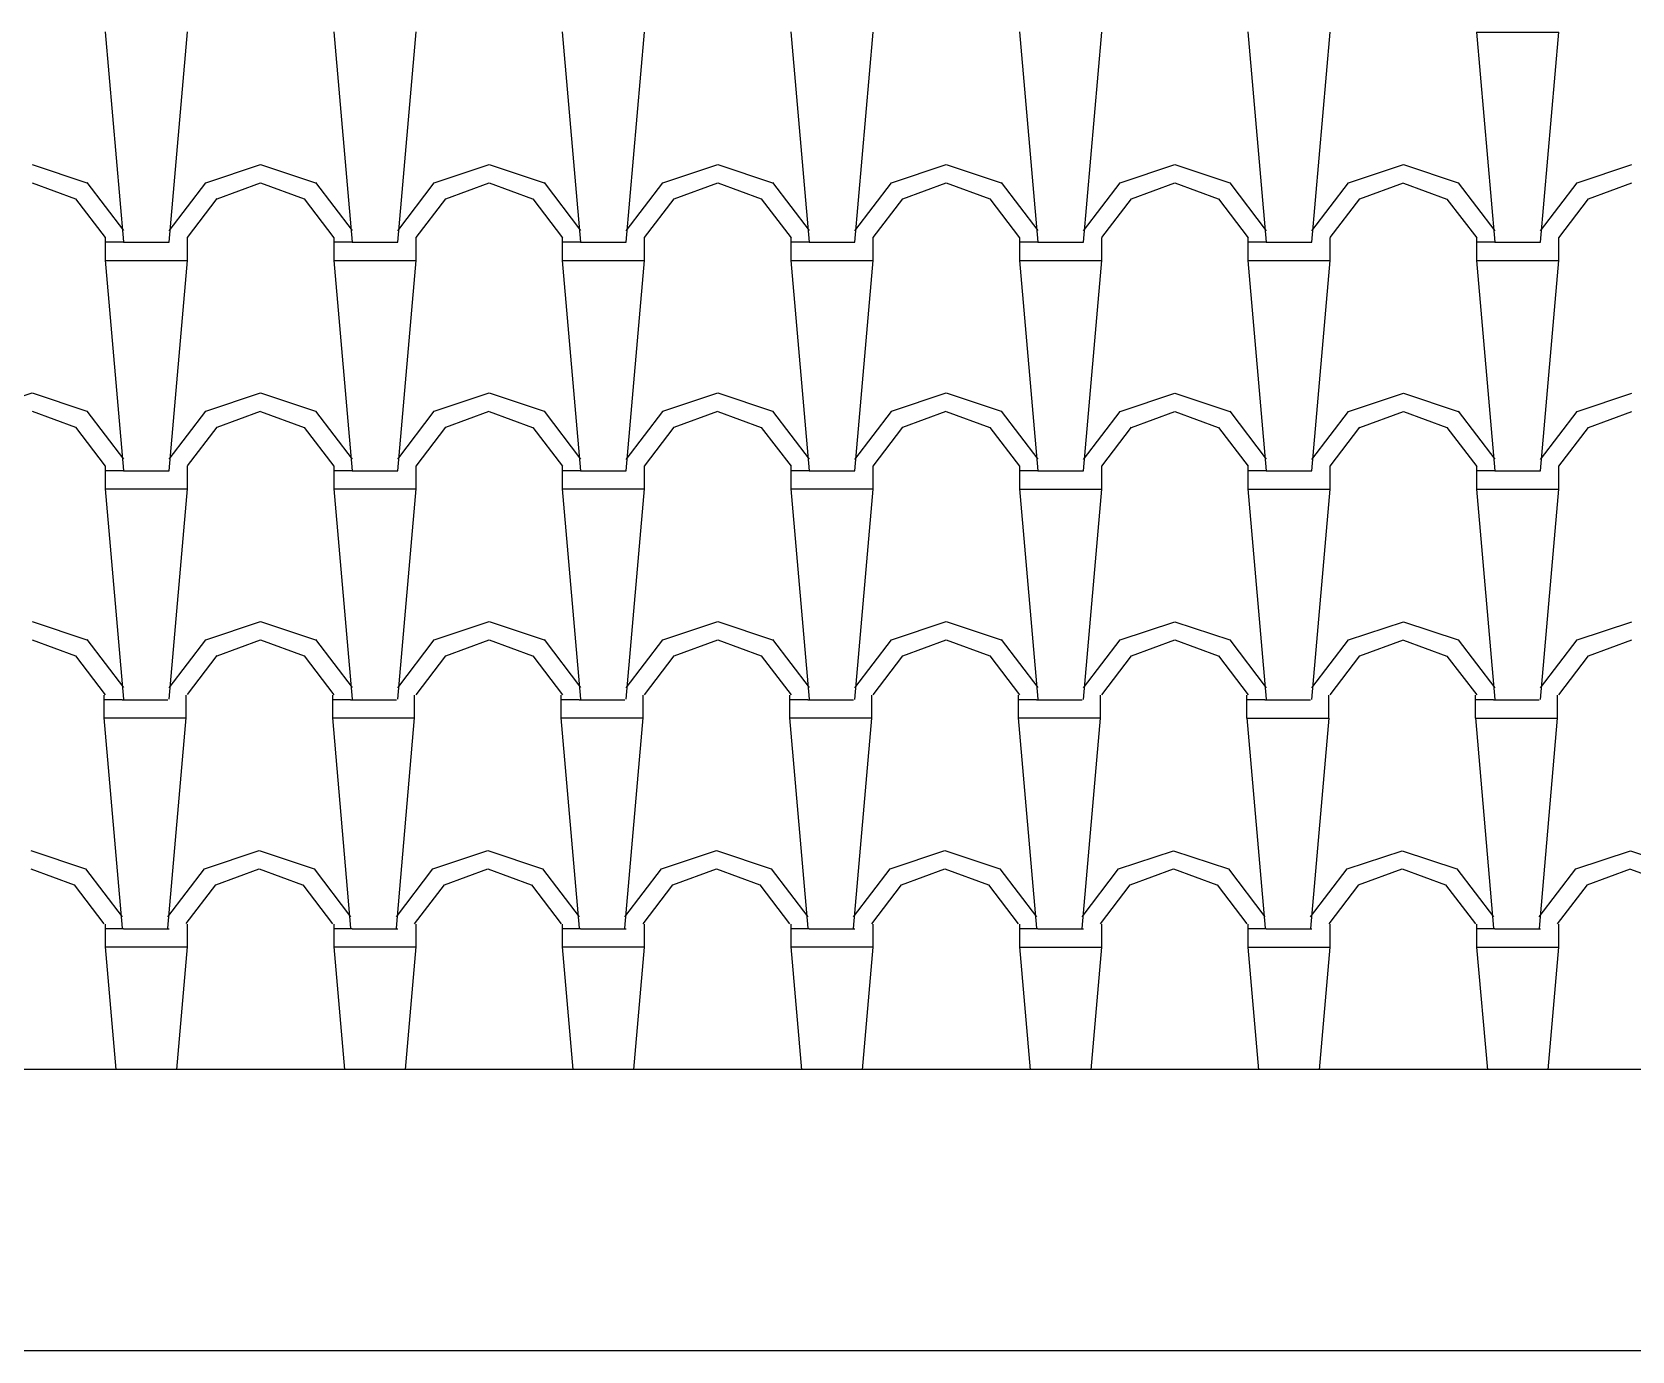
# Model space of a CAD drawing. Extents: x 32549 to 39694, y 7645 to 11950.
# Drawn here: x 38249.3 to 38354.3, y 11092.9 to 11179.5 of the extents above; entities that cross this region are included whole.
import ezdxf

# ---------------------------------------------------------------- set-up
doc = ezdxf.new("R2010")
doc.units = 0
doc.header["$LTSCALE"] = 80
doc.header["$MEASUREMENT"] = 0
doc.layers.add('C3', color=3, linetype='CONTINUOUS')
doc.layers.add('ROOF', color=11, linetype='CONTINUOUS')

msp = doc.modelspace()

# ---------------------------------------------------------------- linework, layer by layer
at = {"layer": 'C3'}
for p, q in [((38561.72, 11111.38), (37966.34, 11111.38)), ((38561.72, 11092.92), (37966.34, 11092.92))]:
    msp.add_line(p, q, dxfattribs=at)
at = {"layer": 'ROOF'}
for p, q in [((38254.14, 11179.5), (38255.34, 11165.7)), ((38258.34, 11165.69), (38259.54, 11179.49)), ((38269.14, 11179.49), (38270.34, 11165.69)), ((38273.34, 11165.69), (38274.54, 11179.49)), ((38284.14, 11179.49), (38285.34, 11165.69)), ((38288.34, 11165.68), (38289.54, 11179.48)), ((38299.14, 11179.49), (38300.34, 11165.69)), ((38303.34, 11165.68), (38304.54, 11179.48)), ((38314.14, 11179.49), (38315.34, 11165.69)), ((38318.34, 11165.68), (38319.54, 11179.48)), ((38329.14, 11179.49), (38330.34, 11165.69)), ((38333.34, 11165.68), (38334.54, 11179.48)), ((38344.14, 11179.48), (38345.34, 11179.48)), ((38344.14, 11179.48), (38345.34, 11165.68)), ((38345.34, 11179.48), (38349.54, 11179.48)), ((38348.34, 11165.68), (38349.54, 11179.48)), ((38249.34, 11170.79), (38252.94, 11169.59)), ((38260.74, 11169.59), (38264.34, 11170.79)), ((38264.34, 11170.79), (38267.94, 11169.59)), ((38275.74, 11169.59), (38279.34, 11170.79)), ((38279.34, 11170.79), (38282.94, 11169.59)), ((38290.74, 11169.59), (38294.34, 11170.79)), ((38294.34, 11170.79), (38297.94, 11169.59)), ((38305.74, 11169.59), (38309.34, 11170.79)), ((38309.34, 11170.79), (38312.94, 11169.59)), ((38320.74, 11169.58), (38324.34, 11170.78)), ((38324.34, 11170.78), (38327.94, 11169.58)), ((38335.74, 11169.58), (38339.34, 11170.78)), ((38339.34, 11170.78), (38342.94, 11169.58)), ((38350.74, 11169.58), (38354.34, 11170.78)), ((38249.34, 11169.59), (38252.19, 11168.54)), ((38252.94, 11169.6), (38255.34, 11166.45)), ((38258.34, 11166.44), (38260.74, 11169.59)), ((38261.49, 11168.54), (38264.34, 11169.59)), ((38264.34, 11169.58), (38267.19, 11168.53)), ((38267.94, 11169.6), (38270.34, 11166.45)), ((38273.34, 11166.44), (38275.74, 11169.59)), ((38276.49, 11168.54), (38279.34, 11169.59)), ((38279.34, 11169.58), (38282.19, 11168.53)), ((38282.94, 11169.6), (38285.34, 11166.45)), ((38288.34, 11166.43), (38290.74, 11169.58)), ((38291.49, 11168.54), (38294.34, 11169.59)), ((38294.34, 11169.58), (38297.19, 11168.53)), ((38297.94, 11169.6), (38300.34, 11166.45)), ((38303.34, 11166.43), (38305.74, 11169.58)), ((38306.49, 11168.54), (38309.34, 11169.59)), ((38309.34, 11169.58), (38312.19, 11168.53)), ((38312.94, 11169.6), (38315.34, 11166.45)), ((38318.34, 11166.43), (38320.74, 11169.58)), ((38321.49, 11168.53), (38324.34, 11169.58)), ((38324.34, 11169.58), (38327.19, 11168.53)), ((38327.94, 11169.59), (38330.34, 11166.44)), ((38333.34, 11166.43), (38335.74, 11169.58)), ((38336.49, 11168.53), (38339.34, 11169.58)), ((38339.34, 11169.57), (38342.19, 11168.52)), ((38342.94, 11169.59), (38345.34, 11166.44)), ((38348.34, 11166.43), (38350.74, 11169.58)), ((38351.49, 11168.53), (38354.34, 11169.58)), ((38252.19, 11168.54), (38254.14, 11165.99)), ((38259.54, 11166), (38261.49, 11168.55)), ((38267.19, 11168.53), (38269.14, 11165.98)), ((38274.54, 11165.99), (38276.49, 11168.54)), ((38282.2, 11168.53), (38284.15, 11165.98)), ((38289.54, 11165.99), (38291.49, 11168.54)), ((38297.2, 11168.53), (38299.15, 11165.98)), ((38304.54, 11165.99), (38306.49, 11168.54)), ((38312.2, 11168.53), (38314.15, 11165.98)), ((38319.54, 11165.99), (38321.49, 11168.54)), ((38327.2, 11168.53), (38329.15, 11165.98)), ((38334.54, 11165.99), (38336.49, 11168.54)), ((38342.2, 11168.52), (38344.15, 11165.97)), ((38349.54, 11165.98), (38351.49, 11168.53)), ((38254.14, 11165.99), (38254.14, 11164.49)), ((38255.34, 11165.69), (38254.14, 11165.69)), ((38255.34, 11165.69), (38258.34, 11165.69)), ((38259.54, 11164.49), (38259.54, 11165.99)), ((38269.14, 11165.99), (38269.14, 11164.49)), ((38270.34, 11165.69), (38269.14, 11165.69)), ((38270.34, 11165.69), (38273.34, 11165.69)), ((38274.54, 11164.49), (38274.54, 11165.99)), ((38284.14, 11165.99), (38284.14, 11164.49)), ((38285.34, 11165.69), (38284.14, 11165.69)), ((38285.34, 11165.69), (38288.34, 11165.69)), ((38289.54, 11164.49), (38289.54, 11165.99)), ((38299.14, 11165.99), (38299.14, 11164.49)), ((38300.34, 11165.69), (38299.14, 11165.69)), ((38300.34, 11165.69), (38303.34, 11165.69)), ((38304.54, 11164.49), (38304.54, 11165.99)), ((38314.14, 11165.98), (38314.14, 11164.48)), ((38315.34, 11165.68), (38314.14, 11165.68)), ((38315.34, 11165.68), (38318.34, 11165.68)), ((38319.54, 11164.48), (38319.54, 11165.98)), ((38329.14, 11165.98), (38329.14, 11164.48)), ((38330.34, 11165.68), (38329.14, 11165.68)), ((38330.34, 11165.68), (38333.34, 11165.68)), ((38334.54, 11164.48), (38334.54, 11165.98)), ((38344.14, 11165.98), (38344.14, 11164.48)), ((38345.34, 11165.68), (38344.14, 11165.68)), ((38345.34, 11165.68), (38348.34, 11165.68)), ((38349.54, 11164.48), (38349.54, 11165.98)), ((38254.14, 11164.5), (38255.34, 11150.7)), ((38254.14, 11164.49), (38255.34, 11164.49)), ((38255.34, 11164.49), (38259.54, 11164.49)), ((38258.34, 11150.69), (38259.54, 11164.49)), ((38269.14, 11164.49), (38270.34, 11150.69)), ((38269.14, 11164.49), (38270.34, 11164.49)), ((38270.34, 11164.49), (38274.54, 11164.49)), ((38273.34, 11150.69), (38274.54, 11164.49)), ((38284.14, 11164.49), (38285.34, 11150.69)), ((38284.14, 11164.49), (38285.34, 11164.49)), ((38285.34, 11164.49), (38289.54, 11164.49)), ((38288.34, 11150.69), (38289.54, 11164.49)), ((38299.14, 11164.49), (38300.34, 11164.49)), ((38299.14, 11164.49), (38300.34, 11150.69)), ((38300.34, 11164.49), (38304.54, 11164.49)), ((38303.34, 11150.68), (38304.54, 11164.48)), ((38314.14, 11164.49), (38315.34, 11150.69)), ((38314.14, 11164.48), (38315.34, 11164.48)), ((38315.34, 11164.48), (38319.54, 11164.48)), ((38318.34, 11150.68), (38319.54, 11164.48)), ((38329.14, 11164.49), (38330.34, 11150.69)), ((38329.14, 11164.48), (38330.34, 11164.48)), ((38330.34, 11164.48), (38334.54, 11164.48)), ((38333.34, 11150.68), (38334.54, 11164.48)), ((38344.14, 11164.48), (38345.34, 11164.48)), ((38344.14, 11164.48), (38345.34, 11150.68)), ((38345.34, 11164.48), (38349.54, 11164.48)), ((38348.34, 11150.68), (38349.54, 11164.48)), ((38245.74, 11154.59), (38249.34, 11155.79)), ((38249.34, 11155.79), (38252.94, 11154.59)), ((38260.74, 11154.59), (38264.34, 11155.79)), ((38264.34, 11155.79), (38267.94, 11154.59)), ((38275.74, 11154.59), (38279.34, 11155.79)), ((38279.34, 11155.79), (38282.94, 11154.59)), ((38290.74, 11154.59), (38294.34, 11155.79)), ((38294.34, 11155.79), (38297.94, 11154.59)), ((38305.74, 11154.59), (38309.34, 11155.79)), ((38309.34, 11155.79), (38312.94, 11154.59)), ((38320.74, 11154.58), (38324.34, 11155.78)), ((38324.34, 11155.78), (38327.94, 11154.58)), ((38335.74, 11154.58), (38339.34, 11155.78)), ((38339.34, 11155.78), (38342.94, 11154.58)), ((38350.74, 11154.58), (38354.34, 11155.78)), ((38249.34, 11154.59), (38252.19, 11153.54)), ((38252.94, 11154.6), (38255.34, 11151.45)), ((38258.34, 11151.44), (38260.74, 11154.59)), ((38261.49, 11153.54), (38264.34, 11154.59)), ((38264.34, 11154.58), (38267.19, 11153.53)), ((38267.94, 11154.6), (38270.34, 11151.45)), ((38273.34, 11151.44), (38275.74, 11154.59)), ((38276.49, 11153.54), (38279.34, 11154.59)), ((38279.34, 11154.58), (38282.19, 11153.53)), ((38282.94, 11154.6), (38285.34, 11151.45)), ((38288.34, 11151.43), (38290.74, 11154.58)), ((38291.49, 11153.54), (38294.34, 11154.59)), ((38294.34, 11154.58), (38297.19, 11153.53)), ((38297.94, 11154.6), (38300.34, 11151.45)), ((38303.34, 11151.43), (38305.74, 11154.58)), ((38306.49, 11153.54), (38309.34, 11154.59)), ((38309.34, 11154.58), (38312.19, 11153.53)), ((38312.94, 11154.6), (38315.34, 11151.45)), ((38318.34, 11151.43), (38320.74, 11154.58)), ((38321.49, 11153.53), (38324.34, 11154.58)), ((38324.34, 11154.58), (38327.19, 11153.53)), ((38327.94, 11154.59), (38330.34, 11151.44)), ((38333.34, 11151.43), (38335.74, 11154.58)), ((38336.49, 11153.53), (38339.34, 11154.58)), ((38339.34, 11154.57), (38342.19, 11153.52)), ((38342.94, 11154.59), (38345.34, 11151.44)), ((38348.34, 11151.43), (38350.74, 11154.58)), ((38351.49, 11153.53), (38354.34, 11154.58)), ((38252.19, 11153.54), (38254.14, 11150.99)), ((38259.54, 11151), (38261.49, 11153.55)), ((38267.19, 11153.53), (38269.14, 11150.98)), ((38274.54, 11150.99), (38276.49, 11153.54)), ((38282.2, 11153.53), (38284.15, 11150.98)), ((38289.54, 11150.99), (38291.49, 11153.54)), ((38297.2, 11153.53), (38299.15, 11150.98)), ((38304.54, 11150.99), (38306.49, 11153.54)), ((38312.2, 11153.53), (38314.15, 11150.98)), ((38319.54, 11150.99), (38321.49, 11153.54)), ((38327.2, 11153.53), (38329.15, 11150.98)), ((38334.54, 11150.99), (38336.49, 11153.54)), ((38342.2, 11153.52), (38344.15, 11150.97)), ((38349.54, 11150.98), (38351.49, 11153.53)), ((38254.14, 11150.99), (38254.14, 11149.49)), ((38255.34, 11150.69), (38254.14, 11150.69)), ((38255.34, 11150.69), (38258.34, 11150.69)), ((38259.54, 11149.49), (38259.54, 11150.99)), ((38269.14, 11150.99), (38269.14, 11149.49)), ((38270.34, 11150.69), (38269.14, 11150.69)), ((38270.34, 11150.69), (38273.34, 11150.69)), ((38274.54, 11149.49), (38274.54, 11150.99)), ((38284.14, 11150.99), (38284.14, 11149.49)), ((38285.34, 11150.69), (38284.14, 11150.69)), ((38285.34, 11150.69), (38288.34, 11150.69)), ((38289.54, 11149.49), (38289.54, 11150.99)), ((38299.14, 11150.99), (38299.14, 11149.49)), ((38300.34, 11150.69), (38299.14, 11150.69)), ((38300.34, 11150.69), (38303.34, 11150.69)), ((38304.54, 11149.49), (38304.54, 11150.99)), ((38314.14, 11150.98), (38314.14, 11149.48)), ((38315.34, 11150.68), (38314.14, 11150.68)), ((38315.34, 11150.68), (38318.34, 11150.68)), ((38319.54, 11149.48), (38319.54, 11150.98)), ((38329.14, 11150.98), (38329.14, 11149.48)), ((38330.34, 11150.68), (38329.14, 11150.68)), ((38330.34, 11150.68), (38333.34, 11150.68)), ((38334.54, 11149.48), (38334.54, 11150.98)), ((38344.14, 11150.98), (38344.14, 11149.48)), ((38345.34, 11150.68), (38344.14, 11150.68)), ((38345.34, 11150.68), (38348.34, 11150.68)), ((38349.54, 11149.48), (38349.54, 11150.98)), ((38254.14, 11149.5), (38255.34, 11135.7)), ((38254.14, 11149.49), (38255.34, 11149.49)), ((38255.34, 11149.49), (38259.54, 11149.49)), ((38258.34, 11135.69), (38259.54, 11149.49)), ((38269.14, 11149.49), (38270.34, 11149.49)), ((38269.14, 11149.49), (38270.34, 11135.69)), ((38270.34, 11149.49), (38274.54, 11149.49)), ((38273.34, 11135.69), (38274.54, 11149.49)), ((38284.14, 11149.49), (38285.34, 11149.49)), ((38284.14, 11149.49), (38285.34, 11135.69)), ((38285.34, 11149.49), (38289.54, 11149.49)), ((38288.34, 11135.69), (38289.54, 11149.49)), ((38299.14, 11149.49), (38300.34, 11135.69)), ((38299.14, 11149.49), (38300.34, 11149.49)), ((38300.34, 11149.49), (38304.54, 11149.49)), ((38303.34, 11135.68), (38304.54, 11149.48)), ((38314.14, 11149.49), (38315.34, 11135.69)), ((38314.14, 11149.48), (38315.34, 11149.48)), ((38315.34, 11149.48), (38319.54, 11149.48)), ((38318.34, 11135.68), (38319.54, 11149.48)), ((38329.14, 11149.49), (38330.34, 11135.69)), ((38329.14, 11149.48), (38330.34, 11149.48)), ((38330.34, 11149.48), (38334.54, 11149.48)), ((38333.34, 11135.68), (38334.54, 11149.48)), ((38344.14, 11149.48), (38345.34, 11135.68)), ((38344.14, 11149.48), (38345.34, 11149.48)), ((38345.34, 11149.48), (38349.54, 11149.48)), ((38348.34, 11135.68), (38349.54, 11149.48)), ((38249.34, 11140.79), (38252.94, 11139.59)), ((38260.74, 11139.59), (38264.34, 11140.79)), ((38264.34, 11140.79), (38267.94, 11139.59)), ((38275.74, 11139.59), (38279.34, 11140.79)), ((38279.34, 11140.79), (38282.94, 11139.59)), ((38290.74, 11139.59), (38294.34, 11140.79)), ((38294.34, 11140.79), (38297.94, 11139.59)), ((38305.74, 11139.59), (38309.34, 11140.79)), ((38309.34, 11140.79), (38312.94, 11139.59)), ((38320.74, 11139.58), (38324.34, 11140.78)), ((38324.34, 11140.78), (38327.94, 11139.58)), ((38335.74, 11139.58), (38339.34, 11140.78)), ((38339.34, 11140.78), (38342.94, 11139.58)), ((38350.74, 11139.58), (38354.34, 11140.78)), ((38249.34, 11139.59), (38252.19, 11138.54)), ((38252.94, 11139.6), (38255.34, 11136.45)), ((38258.34, 11136.44), (38260.74, 11139.59)), ((38261.49, 11138.54), (38264.34, 11139.59)), ((38264.34, 11139.58), (38267.19, 11138.53)), ((38267.94, 11139.6), (38270.34, 11136.45)), ((38273.34, 11136.44), (38275.74, 11139.59)), ((38276.49, 11138.54), (38279.34, 11139.59)), ((38279.34, 11139.58), (38282.19, 11138.53)), ((38282.94, 11139.6), (38285.34, 11136.45)), ((38288.34, 11136.43), (38290.74, 11139.58)), ((38291.49, 11138.54), (38294.34, 11139.59)), ((38294.34, 11139.58), (38297.19, 11138.53)), ((38297.94, 11139.6), (38300.34, 11136.45)), ((38303.34, 11136.43), (38305.74, 11139.58)), ((38306.49, 11138.54), (38309.34, 11139.59)), ((38309.34, 11139.58), (38312.19, 11138.53)), ((38312.94, 11139.6), (38315.34, 11136.45)), ((38318.34, 11136.43), (38320.74, 11139.58)), ((38321.49, 11138.53), (38324.34, 11139.58)), ((38324.34, 11139.58), (38327.19, 11138.53)), ((38327.94, 11139.59), (38330.34, 11136.44)), ((38333.34, 11136.43), (38335.74, 11139.58)), ((38336.49, 11138.53), (38339.34, 11139.58)), ((38339.34, 11139.57), (38342.19, 11138.52)), ((38342.94, 11139.59), (38345.34, 11136.44)), ((38348.34, 11136.43), (38350.74, 11139.58)), ((38351.49, 11138.53), (38354.34, 11139.58)), ((38252.19, 11138.54), (38254.14, 11135.99)), ((38259.54, 11136), (38261.49, 11138.55)), ((38267.19, 11138.53), (38269.14, 11135.98)), ((38274.54, 11135.99), (38276.49, 11138.54)), ((38282.2, 11138.53), (38284.15, 11135.98)), ((38289.54, 11135.99), (38291.49, 11138.54)), ((38297.2, 11138.53), (38299.15, 11135.98)), ((38304.54, 11135.99), (38306.49, 11138.54)), ((38312.2, 11138.53), (38314.15, 11135.98)), ((38319.54, 11135.99), (38321.49, 11138.54)), ((38327.2, 11138.53), (38329.15, 11135.98)), ((38334.54, 11135.99), (38336.49, 11138.54)), ((38342.2, 11138.52), (38344.15, 11135.97)), ((38349.54, 11135.98), (38351.49, 11138.53)), ((38254.05, 11135.96), (38254.05, 11134.46)), ((38259.45, 11134.46), (38259.45, 11135.96)), ((38269.05, 11135.96), (38269.05, 11134.46)), ((38274.45, 11134.46), (38274.45, 11135.96)), ((38284.05, 11135.96), (38284.05, 11134.46)), ((38289.45, 11134.46), (38289.45, 11135.96)), ((38299.05, 11135.96), (38299.05, 11134.46)), ((38304.45, 11134.46), (38304.45, 11135.96)), ((38314.05, 11135.96), (38314.05, 11134.46)), ((38319.45, 11134.46), (38319.45, 11135.96)), ((38329.05, 11135.95), (38329.05, 11134.45)), ((38334.45, 11134.45), (38334.45, 11135.95)), ((38344.05, 11135.95), (38344.05, 11134.45)), ((38349.45, 11134.45), (38349.45, 11135.95)), ((38255.25, 11135.66), (38254.05, 11135.66)), ((38255.25, 11135.66), (38258.25, 11135.66)), ((38270.25, 11135.66), (38269.05, 11135.66)), ((38270.25, 11135.66), (38273.25, 11135.66)), ((38285.25, 11135.66), (38284.05, 11135.66)), ((38285.25, 11135.66), (38288.25, 11135.66)), ((38300.25, 11135.66), (38299.05, 11135.66)), ((38300.25, 11135.66), (38303.25, 11135.66)), ((38315.25, 11135.66), (38314.05, 11135.66)), ((38315.25, 11135.66), (38318.25, 11135.66)), ((38330.25, 11135.65), (38329.05, 11135.65)), ((38330.25, 11135.65), (38333.25, 11135.65)), ((38345.25, 11135.65), (38344.05, 11135.65)), ((38345.25, 11135.65), (38348.25, 11135.65)), ((38254.05, 11134.47), (38255.25, 11120.67)), ((38254.05, 11134.46), (38255.25, 11134.46)), ((38255.25, 11134.46), (38259.45, 11134.46)), ((38258.25, 11120.66), (38259.45, 11134.46)), ((38269.05, 11134.46), (38270.25, 11120.66)), ((38269.05, 11134.46), (38270.25, 11134.46)), ((38270.25, 11134.46), (38274.45, 11134.46)), ((38273.25, 11120.66), (38274.45, 11134.46)), ((38284.05, 11134.46), (38285.25, 11120.66)), ((38284.05, 11134.46), (38285.25, 11134.46)), ((38285.25, 11134.46), (38289.45, 11134.46)), ((38288.25, 11120.66), (38289.45, 11134.46)), ((38299.05, 11134.46), (38300.25, 11134.46)), ((38299.05, 11134.46), (38300.25, 11120.66)), ((38300.25, 11134.46), (38304.45, 11134.46)), ((38303.25, 11120.65), (38304.45, 11134.45)), ((38314.05, 11134.46), (38315.25, 11134.46)), ((38314.06, 11134.46), (38315.26, 11120.66)), ((38315.25, 11134.46), (38319.45, 11134.46)), ((38318.25, 11120.65), (38319.45, 11134.45)), ((38329.05, 11134.45), (38330.25, 11134.45)), ((38329.06, 11134.46), (38330.26, 11120.66)), ((38330.25, 11134.45), (38334.45, 11134.45)), ((38333.26, 11120.65), (38334.46, 11134.45)), ((38344.05, 11134.45), (38345.25, 11134.45)), ((38344.06, 11134.46), (38345.26, 11120.66)), ((38345.25, 11134.45), (38349.45, 11134.45)), ((38348.26, 11120.65), (38349.46, 11134.45)), ((38249.25, 11125.76), (38252.85, 11124.56)), ((38260.65, 11124.56), (38264.25, 11125.76)), ((38264.25, 11125.76), (38267.85, 11124.56)), ((38275.65, 11124.56), (38279.25, 11125.76)), ((38279.25, 11125.76), (38282.85, 11124.56)), ((38290.65, 11124.56), (38294.25, 11125.76)), ((38294.25, 11125.76), (38297.85, 11124.56)), ((38305.65, 11124.56), (38309.25, 11125.76)), ((38309.25, 11125.76), (38312.85, 11124.56)), ((38320.65, 11124.55), (38324.25, 11125.75)), ((38324.25, 11125.75), (38327.85, 11124.55)), ((38335.65, 11124.55), (38339.25, 11125.75)), ((38339.25, 11125.75), (38342.85, 11124.55)), ((38350.65, 11124.55), (38354.25, 11125.75)), ((38354.25, 11125.75), (38357.85, 11124.55)), ((38249.25, 11124.56), (38252.1, 11123.51)), ((38252.85, 11124.57), (38255.25, 11121.42)), ((38258.25, 11121.41), (38260.65, 11124.56)), ((38261.4, 11123.51), (38264.25, 11124.56)), ((38264.25, 11124.55), (38267.1, 11123.5)), ((38267.85, 11124.57), (38270.25, 11121.42)), ((38273.25, 11121.41), (38275.65, 11124.56)), ((38276.4, 11123.51), (38279.25, 11124.56)), ((38279.25, 11124.55), (38282.1, 11123.5)), ((38282.85, 11124.57), (38285.25, 11121.42)), ((38288.25, 11121.4), (38290.65, 11124.55)), ((38291.4, 11123.51), (38294.25, 11124.56)), ((38294.25, 11124.55), (38297.1, 11123.5)), ((38297.85, 11124.57), (38300.25, 11121.42)), ((38303.25, 11121.4), (38305.65, 11124.55)), ((38306.4, 11123.51), (38309.25, 11124.56)), ((38309.25, 11124.55), (38312.1, 11123.5)), ((38312.85, 11124.57), (38315.25, 11121.42)), ((38318.25, 11121.4), (38320.65, 11124.55)), ((38321.4, 11123.51), (38324.25, 11124.56)), ((38324.25, 11124.55), (38327.1, 11123.5)), ((38327.85, 11124.56), (38330.25, 11121.41)), ((38333.25, 11121.4), (38335.65, 11124.55)), ((38336.4, 11123.5), (38339.25, 11124.55)), ((38339.25, 11124.55), (38342.1, 11123.5)), ((38342.85, 11124.56), (38345.25, 11121.41)), ((38348.25, 11121.4), (38350.65, 11124.55)), ((38351.4, 11123.5), (38354.25, 11124.55)), ((38354.25, 11124.54), (38357.1, 11123.49)), ((38252.11, 11123.51), (38254.06, 11120.96)), ((38259.45, 11120.97), (38261.4, 11123.52)), ((38267.11, 11123.51), (38269.06, 11120.96)), ((38274.45, 11120.96), (38276.4, 11123.51)), ((38282.11, 11123.5), (38284.06, 11120.95)), ((38289.45, 11120.96), (38291.4, 11123.51)), ((38297.11, 11123.5), (38299.06, 11120.95)), ((38304.45, 11120.96), (38306.4, 11123.51)), ((38312.11, 11123.5), (38314.06, 11120.95)), ((38319.46, 11120.96), (38321.41, 11123.51)), ((38327.11, 11123.5), (38329.06, 11120.95)), ((38334.46, 11120.96), (38336.41, 11123.51)), ((38342.11, 11123.5), (38344.06, 11120.95)), ((38349.46, 11120.95), (38351.41, 11123.5)), ((38254.14, 11120.93), (38254.14, 11119.43)), ((38255.34, 11120.63), (38254.14, 11120.63)), ((38255.34, 11120.63), (38258.34, 11120.63)), ((38259.54, 11119.43), (38259.54, 11120.93)), ((38269.14, 11120.93), (38269.14, 11119.43)), ((38270.34, 11120.63), (38269.14, 11120.63)), ((38270.34, 11120.63), (38273.34, 11120.63)), ((38274.54, 11119.43), (38274.54, 11120.93)), ((38284.14, 11120.93), (38284.14, 11119.43)), ((38285.34, 11120.63), (38284.14, 11120.63)), ((38285.34, 11120.63), (38288.34, 11120.63)), ((38289.54, 11119.43), (38289.54, 11120.93)), ((38299.14, 11120.93), (38299.14, 11119.43)), ((38300.34, 11120.63), (38299.14, 11120.63)), ((38300.34, 11120.63), (38303.34, 11120.63)), ((38304.54, 11119.43), (38304.54, 11120.93)), ((38314.14, 11120.92), (38314.14, 11119.42)), ((38315.34, 11120.62), (38314.14, 11120.62)), ((38315.34, 11120.62), (38318.34, 11120.62)), ((38319.54, 11119.42), (38319.54, 11120.92)), ((38329.14, 11120.92), (38329.14, 11119.42)), ((38330.34, 11120.62), (38329.14, 11120.62)), ((38330.34, 11120.62), (38333.34, 11120.62)), ((38334.54, 11119.42), (38334.54, 11120.92)), ((38344.14, 11120.92), (38344.14, 11119.42)), ((38345.34, 11120.62), (38344.14, 11120.62)), ((38345.34, 11120.62), (38348.34, 11120.62)), ((38349.54, 11119.42), (38349.54, 11120.92)), ((38254.14, 11119.43), (38255.34, 11119.43)), ((38254.14, 11119.43), (38254.84, 11111.38)), ((38255.34, 11119.43), (38259.54, 11119.43)), ((38258.84, 11111.38), (38259.54, 11119.43)), ((38269.14, 11119.43), (38269.84, 11111.38)), ((38269.14, 11119.43), (38270.34, 11119.43)), ((38270.34, 11119.43), (38274.54, 11119.43)), ((38273.84, 11111.38), (38274.54, 11119.43)), ((38284.14, 11119.43), (38284.84, 11111.38)), ((38284.14, 11119.43), (38285.34, 11119.43)), ((38285.34, 11119.43), (38289.54, 11119.43)), ((38288.84, 11111.38), (38289.54, 11119.42)), ((38299.14, 11119.43), (38299.84, 11111.37)), ((38299.14, 11119.43), (38300.34, 11119.43)), ((38300.34, 11119.43), (38304.54, 11119.43)), ((38303.84, 11111.37), (38304.54, 11119.42)), ((38314.14, 11119.43), (38314.84, 11111.37)), ((38314.14, 11119.42), (38315.34, 11119.42)), ((38315.34, 11119.42), (38319.54, 11119.42)), ((38318.84, 11111.37), (38319.54, 11119.42)), ((38329.14, 11119.42), (38329.84, 11111.37)), ((38329.14, 11119.42), (38330.34, 11119.42)), ((38330.34, 11119.42), (38334.54, 11119.42)), ((38333.84, 11111.37), (38334.54, 11119.42)), ((38344.14, 11119.42), (38344.85, 11111.37)), ((38344.14, 11119.42), (38345.34, 11119.42)), ((38345.34, 11119.42), (38349.54, 11119.42)), ((38348.84, 11111.37), (38349.54, 11119.42))]:
    msp.add_line(p, q, dxfattribs=at)

doc.saveas('drawing.dxf')
